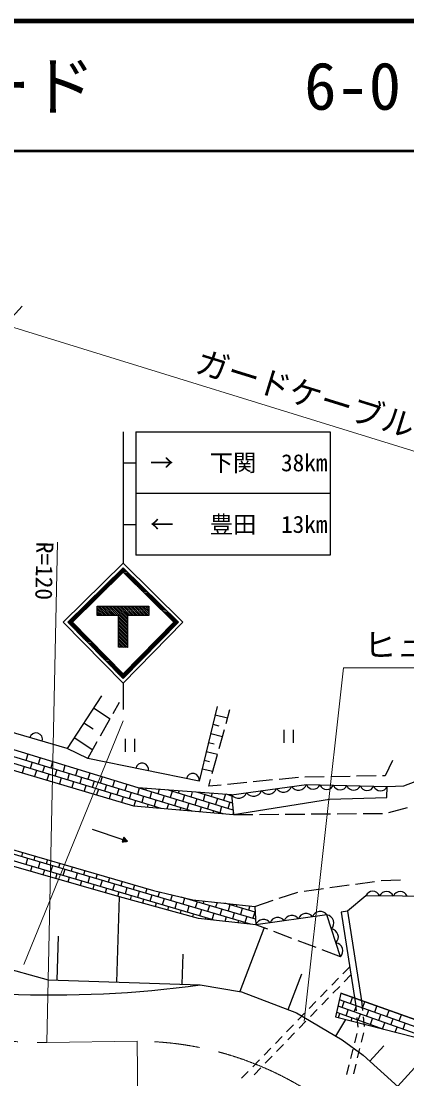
# Model space of a CAD drawing. Units: millimetres, scale not verified. Extents: x 40000 to 680000, y 20000 to 380000.
# Drawn here: x 139656 to 169452, y 298423 to 380000 of the extents above; entities that cross this region are included whole.
import ezdxf
from ezdxf.enums import TextEntityAlignment as Align

# ---------------------------------------------------------------- set-up
doc = ezdxf.new("R2010")
doc.units = ezdxf.units.MM
doc.header["$LTSCALE"] = 1000
doc.linetypes.add('CHAIN', pattern=[18.5, 12, -1.5, 3.5, -1.5])
for name, color, linetype, lineweight in [('M-BGD', 7, 'Continuous', 25), ('M-BMK', 2, 'CHAIN', 13), ('M-STR-HTXT', 7, 'Continuous', 13), ('M-STR-STRC', 7, 'Continuous', 25), ('M-TTL', 2, 'Continuous', 140), ('M-TTL-LINE', 7, 'Continuous', 50)]:
    doc.layers.add(name, color=color, linetype=linetype, lineweight=lineweight)
doc.layers.add('M-TTL-TXT', color=7, linetype='Continuous')
doc.styles.add('ＭＳ ゴシック', font='')
doc.styles.get('ＭＳ ゴシック').set_extended_font_data('MS Gothic')

msp = doc.modelspace()

# ---------------------------------------------------------------- hatches: boundary and pattern name
at = {"layer": 'M-STR-STRC'}
h = msp.add_hatch(dxfattribs=at)
h.set_pattern_fill('USER', color=256, style=0, pattern_type=2)
h.set_pattern_definition([(359.4106, (147526, 337840), (2.0572, 199.9894), []), (359.4106, (147526, 337940), (2.0572, 199.9894), [])])
h.paths.add_polyline_path([(147526, 337840), (143252, 333652), (147526, 329292), (151799, 333652), (147526, 337840), (147526, 337490), (143612, 333655), (147526, 329649), (151439, 333655), (147526, 337490)])
h = msp.add_hatch(dxfattribs=at)
h.set_pattern_fill('USER', color=256, style=0, pattern_type=2)
h.set_pattern_definition([(135, (147876, 331695), (-141.421, -141.421), []), (135, (147876, 331554), (-141.421, -141.421), [])])
h.paths.add_polyline_path([(147876, 331695), (147876, 334169), (149521, 334169), (149526, 334869), (145526, 334869), (145526, 334169), (147176, 334169), (147176, 331712)])

# ---------------------------------------------------------------- linework, layer by layer
at = {"layer": 'M-BGD'}
for p, q in [((148695, 320868), (98079, 336278)), ((148695, 320868), (98079, 336278)), ((150463, 319284), (97607, 335376)), ((152857, 319078), (97843, 335827)), ((97239, 334672), (148345, 319467)), ((145854, 327951), (143208, 323903)), ((146765, 326611), (147255, 327484)), ((154806, 327133), (153404, 321374)), ((145252, 327029), (146530, 326194)), ((154651, 326498), (155604, 326267)), ((155486, 325840), (155778, 326900)), ((144504, 325885), (145219, 325417)), ((145784, 324868), (146520, 326175)), ((154475, 325772), (154928, 325662)), ((157365, 310344), (108510, 324779)), ((108656, 324908), (149874, 312956)), ((143755, 324740), (145186, 323805)), ((154298, 325047), (155205, 324826)), ((154953, 323912), (155353, 325358)), ((159946, 325335), (159946, 324335)), ((160696, 324335), (160696, 325335)), ((154565, 310650), (108357, 324303)), ((144804, 323125), (145539, 324432)), ((147687, 324640), (147687, 323640)), ((148437, 323640), (148437, 324640)), ((154130, 324355), (154562, 324250)), ((140171, 323463), (140026, 322984)), ((141128, 323172), (140983, 322693)), ((153961, 323663), (154826, 323453)), ((154420, 321985), (154820, 323431)), ((169213, 321013), (176025, 323672)), ((139880, 322506), (139735, 322028)), ((140504, 322839), (140359, 322360)), ((141461, 322548), (141315, 322069)), ((142085, 322880), (141939, 322402)), ((142417, 322256), (142272, 321778)), ((143041, 322589), (142896, 322111)), ((143998, 322298), (143852, 321819)), ((153641, 322345), (154465, 322145)), ((153801, 323004), (154213, 322904)), ((168349, 322969), (167765, 321802)), ((140837, 322215), (140693, 321743)), ((141794, 321924), (141652, 321458)), ((142750, 321632), (142610, 321173)), ((143374, 321965), (143228, 321487)), ((144331, 321674), (144185, 321195)), ((144955, 322006), (144809, 321528)), ((145911, 321715), (145766, 321237)), ((146868, 321424), (146722, 320946)), ((154144, 320984), (154287, 321503)), ((159082, 321473), (157589, 321325)), ((161072, 321670), (159580, 321522)), ((163071, 321718), (161571, 321691)), ((165071, 321754), (163571, 321727)), ((167071, 321789), (165571, 321762)), ((167765, 321802), (167571, 321798)), ((143707, 321341), (143569, 320888)), ((144663, 321050), (144527, 320603)), ((145287, 321383), (145142, 320904)), ((145620, 320759), (145486, 320317)), ((146244, 321091), (146098, 320613)), ((147201, 320800), (147055, 320322)), ((147825, 321133), (147679, 320654)), ((148781, 320841), (148636, 320363)), ((155914, 320337), (148695, 320868)), ((155251, 318872), (148695, 320868)), ((149298, 320823), (149260, 320696)), ((150321, 320748), (150216, 320405)), ((156029, 319158), (150959, 320701)), ((151854, 320635), (151797, 320446)), ((155101, 321079), (154144, 320984)), ((157092, 321276), (155599, 321128)), ((167898, 320111), (167936, 320975)), ((167936, 320975), (169213, 321013)), ((146577, 320467), (146444, 320032)), ((147533, 320176), (147403, 319747)), ((148157, 320509), (148012, 320030)), ((148490, 319885), (148362, 319465)), ((149114, 320218), (148968, 319739)), ((149738, 320550), (149592, 320072)), ((150071, 319926), (149925, 319448)), ((150695, 320259), (150549, 319781)), ((151319, 320592), (151173, 320113)), ((151651, 319968), (151506, 319489)), ((152275, 320300), (152130, 319822)), ((152877, 320560), (152754, 320155)), ((153232, 320009), (153086, 319531)), ((155976, 319696), (153223, 320535)), ((153388, 320522), (153377, 320487)), ((153856, 320342), (153710, 319864)), ((154411, 320447), (154334, 320196)), ((154812, 320051), (154667, 319572)), ((155433, 320372), (155291, 319905)), ((155924, 320235), (155487, 320368)), ((155914, 320337), (156063, 318802)), ((155922, 320261), (155915, 320238)), ((156063, 318802), (163465, 319998)), ((163465, 319998), (167898, 320111)), ((148345, 319467), (156063, 318802)), ((149447, 319594), (149381, 319377)), ((150403, 319302), (150399, 319290)), ((151027, 319635), (150909, 319246)), ((151984, 319344), (151927, 319158)), ((152608, 319676), (152462, 319198)), ((153565, 319385), (153455, 319026)), ((154188, 319718), (154043, 319240)), ((154521, 319094), (154474, 318939)), ((155145, 319427), (154999, 318948)), ((155769, 319759), (155623, 319281)), ((168055, 318954), (169502, 319349)), ((156048, 318958), (156002, 318807)), ((156063, 318802), (157563, 318814)), ((158063, 318818), (159563, 318830)), ((160063, 318834), (161563, 318846)), ((162063, 318850), (163563, 318862)), ((164063, 318866), (165563, 318878)), ((166063, 318882), (167563, 318895)), ((147266, 312449), (127427, 318150)), ((145156, 317691), (147519, 316874)), ((147401, 316915), (147519, 316874)), ((147580, 317051), (147458, 316697)), ((147458, 316697), (147874, 316752)), ((147462, 316709), (147486, 316701)), ((147466, 316721), (147513, 316704)), ((147470, 316732), (147541, 316708)), ((147474, 316744), (147569, 316712)), ((147478, 316756), (147596, 316715)), ((147482, 316768), (147624, 316719)), ((147487, 316780), (147652, 316722)), ((147491, 316791), (147680, 316726)), ((147495, 316803), (147707, 316730)), ((147499, 316815), (147735, 316733)), ((147503, 316827), (147763, 316737)), ((147507, 316839), (147790, 316741)), ((147511, 316851), (147818, 316744)), ((147515, 316862), (147846, 316748)), ((147519, 316874), (147874, 316752)), ((147523, 316886), (147854, 316772)), ((147527, 316898), (147835, 316792)), ((147531, 316910), (147815, 316812)), ((147536, 316921), (147795, 316832)), ((147540, 316933), (147776, 316852)), ((147544, 316945), (147756, 316872)), ((147548, 316957), (147737, 316892)), ((147552, 316969), (147717, 316912)), ((147556, 316980), (147698, 316931)), ((147560, 316992), (147678, 316951)), ((147564, 317004), (147659, 316971)), ((147568, 317016), (147639, 316991)), ((147572, 317028), (147620, 317011)), ((147576, 317040), (147600, 317031)), ((147874, 316752), (147580, 317051)), ((139766, 315887), (139673, 315572)), ((140152, 315430), (140010, 314951)), ((140726, 315609), (140632, 315288)), ((141111, 315147), (140969, 314667)), ((141687, 315330), (141591, 315005)), ((142647, 315052), (142550, 314722)), ((140490, 314809), (140378, 314429)), ((141449, 314525), (141339, 314152)), ((142070, 314863), (141929, 314384)), ((142408, 314242), (142300, 313876)), ((143029, 314580), (142888, 314100)), ((143608, 314773), (143509, 314438)), ((143988, 314297), (143847, 313817)), ((144568, 314495), (144468, 314155)), ((145529, 314216), (145427, 313872)), ((143367, 313959), (143261, 313600)), ((144326, 313675), (144222, 313324)), ((144947, 314013), (144806, 313534)), ((145285, 313392), (145183, 313047)), ((145906, 313730), (145765, 313250)), ((146489, 313938), (146386, 313588)), ((146865, 313447), (146724, 312967)), ((147449, 313659), (147345, 313305)), ((148410, 313381), (148304, 313021)), ((163496, 313174), (164982, 313379)), ((165477, 313448), (166963, 313654)), ((167458, 313722), (168957, 313777)), ((146244, 313109), (146144, 312771)), ((147046, 305883), (147266, 312449)), ((147203, 312825), (147105, 312495)), ((153351, 310783), (147266, 312449)), ((147824, 313163), (147683, 312684)), ((148162, 312542), (148070, 312229)), ((148783, 312880), (148642, 312400)), ((149370, 313102), (149263, 312738)), ((149742, 312596), (149601, 312117)), ((149874, 312956), (152917, 312232)), ((150337, 312846), (150222, 312455)), ((151311, 312614), (151181, 312171)), ((157764, 310748), (152017, 312446)), ((159598, 312348), (161023, 312815)), ((161515, 312899), (163001, 313105)), ((166286, 312543), (164874, 311358)), ((149121, 312259), (149034, 311965)), ((150080, 311975), (149999, 311701)), ((150701, 312313), (150560, 311834)), ((151039, 311692), (150964, 311436)), ((151660, 312030), (151519, 311550)), ((152282, 312368), (152140, 311888)), ((152619, 311746), (152478, 311267)), ((152773, 312266), (152761, 312226)), ((152917, 312232), (157698, 311724)), ((153241, 312084), (153099, 311605)), ((153778, 312140), (153720, 311942)), ((154200, 311801), (154058, 311321)), ((154789, 312033), (154679, 311659)), ((157728, 311280), (155397, 311968)), ((155780, 311855), (155638, 311376)), ((156306, 311872), (156259, 311714)), ((157317, 311765), (157218, 311430)), ((157698, 311724), (159123, 312192)), ((157698, 311724), (157795, 310297)), ((151998, 311409), (151928, 311172)), ((152957, 311125), (152893, 310908)), ((153578, 311463), (153437, 310983)), ((153916, 310842), (153882, 310725)), ((154537, 311180), (154396, 310700)), ((155159, 311517), (155017, 311038)), ((155496, 310896), (155397, 310559)), ((156118, 311234), (155976, 310755)), ((156739, 311572), (156597, 311092)), ((157077, 310951), (156935, 310471)), ((157698, 311289), (157556, 310809)), ((164874, 311358), (164380, 311281)), ((164380, 311281), (165460, 304375)), ((164874, 311358), (165954, 304452)), ((125236, 310566), (141755, 306061)), ((157795, 310297), (153351, 310783)), ((156455, 310613), (156407, 310449)), ((156567, 305191), (158438, 310055)), ((158706, 309955), (157795, 310297)), ((142442, 306038), (142555, 309419)), ((160577, 309250), (159174, 309778)), ((162449, 308546), (161045, 309074)), ((164321, 307841), (162917, 308370)), ((152094, 305714), (152172, 308032)), ((165038, 307073), (164516, 306535)), ((141755, 306061), (153490, 305667)), ((160284, 303762), (161349, 306529)), ((164168, 306176), (163645, 305638)), ((165135, 306455), (164613, 305917)), ((153490, 305667), (156688, 305145)), ((156688, 305145), (160931, 303513)), ((163297, 305279), (162775, 304741)), ((164264, 305558), (163742, 305020)), ((162426, 304383), (161904, 303844)), ((163394, 304661), (162871, 304123)), ((164341, 305025), (163929, 303217)), ((164229, 304534), (178575, 299440)), ((179391, 299681), (164341, 305025)), ((164341, 305025), (179391, 299681)), ((164450, 303925), (164618, 304396)), ((165089, 304229), (165256, 304700)), ((165457, 304402), (165532, 303656)), ((165954, 304452), (166029, 303706)), ((166031, 303894), (166199, 304365)), ((160931, 303513), (164456, 301424)), ((161555, 303486), (161033, 302948)), ((162523, 303764), (162000, 303226)), ((164005, 303553), (167657, 302256)), ((164117, 304043), (173116, 300848)), ((164754, 303286), (164922, 303758)), ((165393, 303590), (165560, 304062)), ((166335, 303256), (166502, 303727)), ((166974, 303560), (167141, 304031)), ((167916, 303225), (168083, 303696)), ((161652, 302867), (161130, 302329)), ((163929, 303217), (178861, 299366)), ((163972, 301711), (164741, 303008)), ((164176, 303153), (164283, 303454)), ((165149, 302903), (165225, 303119)), ((165582, 303158), (165657, 302412)), ((165697, 302952), (165864, 303423)), ((166079, 303208), (166154, 302462)), ((166121, 302652), (166168, 302785)), ((166639, 302617), (166806, 303088)), ((167277, 302921), (167445, 303392)), ((167581, 302283), (167749, 302754)), ((168220, 302586), (168387, 303058)), ((168858, 302890), (169026, 303362)), ((169162, 302252), (169329, 302723)), ((160685, 302589), (160162, 302051)), ((160781, 301971), (160259, 301433)), ((165579, 301924), (165398, 301196)), ((166106, 301972), (165925, 301244)), ((167093, 302401), (167110, 302450)), ((168551, 302025), (168691, 302419)), ((159814, 301692), (159292, 301154)), ((159911, 301074), (159388, 300536)), ((164456, 301424), (166088, 300249)), ((168743, 297847), (171771, 301195)), ((158943, 300795), (158421, 300257)), ((165278, 300711), (165097, 299983)), ((165805, 300759), (165624, 300031)), ((166088, 300249), (172942, 294048)), ((166600, 299786), (167660, 300958)), ((158073, 299898), (157550, 299360)), ((159040, 300177), (158518, 299639)), ((164976, 299498), (164795, 298770)), ((165503, 299545), (165322, 298818)), ((157202, 299001), (156679, 298463)), ((158169, 299280), (157647, 298742))]:
    msp.add_line(p, q, dxfattribs=at)
for points in [[(153404, 321374), (144804, 323125), (143208, 323903), (128731, 328106)], [(155914, 320337), (161700, 321125), (167936, 320975)], [(177162, 312753), (174776, 312472), (166286, 312543)], [(164321, 307841), (163268, 311069), (157795, 310297)]]:
    msp.add_lwpolyline(points, dxfattribs=at)
for centre, radius, start, end in [((140805, 324601), 500, 343.81079, 163.81079), ((148995, 322271), 500, 348.49078, 168.49078), ((152915, 321473), 500, 348.49078, 168.49078), ((157608, 320882), 662, 215.88639, 339.64394), ((158765, 321040), 662, 215.88639, 339.64394), ((159922, 321198), 662, 215.88639, 339.64394), ((161079, 321356), 662, 215.88639, 339.64394), ((162224, 321324), 561, 200.7158, 336.52349), ((163264, 321299), 561, 200.7158, 336.52349), ((164303, 321274), 561, 200.7158, 336.52349), ((165343, 321249), 561, 200.7158, 336.52349), ((166382, 321224), 561, 200.7158, 336.52349), ((167421, 321199), 561, 200.7158, 336.52349), ((156451, 320725), 662, 215.88639, 339.64394), ((166815, 312311), 577, 22.71435, 156.33864), ((167876, 312302), 577, 22.71435, 156.33864), ((168937, 312293), 577, 22.71435, 156.33864), ((159474, 310270), 612, 33.34286, 162.71162), ((160568, 310424), 612, 33.34286, 162.71162), ((161663, 310579), 612, 33.34286, 162.71162), ((162758, 310733), 612, 33.34286, 162.71162), ((163175, 310443), 632, 314.58382, 81.53712), ((158379, 310115), 612, 33.34286, 162.71162), ((163526, 309368), 632, 314.58382, 81.53712), ((163877, 308292), 632, 314.58382, 81.53712), ((142043, 389510), 84620, 257.43826, 277.77396)]:
    msp.add_arc(centre, radius, start, end, dxfattribs=at)
at = {"layer": 'M-BMK'}
msp.add_line((141654, 301224), (148609, 301326), dxfattribs=at)
for centre, radius, start, end in [((144233, 424521), 123328, 242.66756, 268.80165), ((148550, 276451), 24875, 47.59448, 89.86392)]:
    msp.add_arc(centre, radius, start, end, dxfattribs=at)
at = {"layer": 'M-STR-HTXT'}
for p, q in [((101535, 316617), (139739, 358005)), ((138423, 356580), (192143, 339980)), ((141654, 301219), (142461, 339822)), ((161519, 302868), (164560, 330123)), ((164560, 330123), (185853, 330123)), ((139861, 307249), (147532, 326023)), ((148609, 301326), (148909, 280835))]:
    msp.add_line(p, q, dxfattribs=at)
at = {"layer": 'M-STR-STRC'}
for p, q in [((147526, 348315), (147526, 338190)), ((148526, 348315), (163526, 348315)), ((148526, 348315), (148526, 338815)), ((163526, 348315), (163526, 338815)), ((147526, 345940), (148526, 345940)), ((163526, 343565), (148526, 343565)), ((147526, 341190), (148526, 341190)), ((163526, 338815), (148526, 338815)), ((147526, 337840), (143252, 333652)), ((151799, 333652), (147526, 337840)), ((147526, 337490), (143612, 333655)), ((151439, 333655), (147526, 337490)), ((145526, 334869), (149526, 334869)), ((145526, 334169), (145526, 334869)), ((149526, 334869), (149521, 334169)), ((143252, 333652), (147526, 329292)), ((143612, 333655), (147526, 329649)), ((147176, 334169), (145526, 334169)), ((147176, 331712), (147176, 334169)), ((147526, 329649), (151439, 333655)), ((147526, 329292), (151799, 333652)), ((149521, 334169), (147876, 334169)), ((147876, 334169), (147876, 331695)), ((147876, 331695), (147176, 331712)), ((147526, 328935), (147526, 326915))]:
    msp.add_line(p, q, dxfattribs=at)
msp.add_lwpolyline([(142898, 333655), (147526, 338190), (152153, 333655), (147526, 328935)], close=True, dxfattribs=at)
at = {"layer": 'M-TTL'}
msp.add_line((680000, 380000), (40000, 380000), dxfattribs=at)
at = {"layer": 'M-TTL-LINE'}
msp.add_line((40000, 370000), (680000, 370000), dxfattribs=at)

# ---------------------------------------------------------------- texts
at = {"layer": 'M-STR-HTXT', "style": 'ＭＳ ゴシック'}
msp.add_text('ガードケーブル L=77.0', height=1833, rotation=342.829, dxfattribs=at).set_placement((165372, 348567), align=Align.BOTTOM_CENTER)
msp.add_text('R=120', height=1320, rotation=268.801, dxfattribs=at).set_placement((142161, 339829), align=Align.TOP_LEFT)
msp.add_text('ヒューム管φ300', height=1833, dxfattribs=at).set_placement((175207, 330423), align=Align.BOTTOM_CENTER)
at = {"layer": 'M-STR-STRC', "style": 'ＭＳ ゴシック'}
for s, p in [('下関', (156026, 345940)), ('→', (150526, 345940)), ('38km', (161526, 345940)), ('豊田', (156026, 341190)), ('13km', (161526, 341190)), ('←', (150526, 341190))]:
    msp.add_text(s, height=1320, dxfattribs=at).set_placement(p, align=Align.MIDDLE_CENTER)
at = {"layer": 'M-TTL-TXT', "style": 'ＭＳ ゴシック'}
for s, p in [('図面コード', (120380, 375000)), ('6-0', (161521, 375000)), ('6-0', (161521, 375000))]:
    msp.add_text(s, height=3666, dxfattribs=at).set_placement(p, align=Align.MIDDLE_LEFT)

doc.saveas('drawing.dxf')
